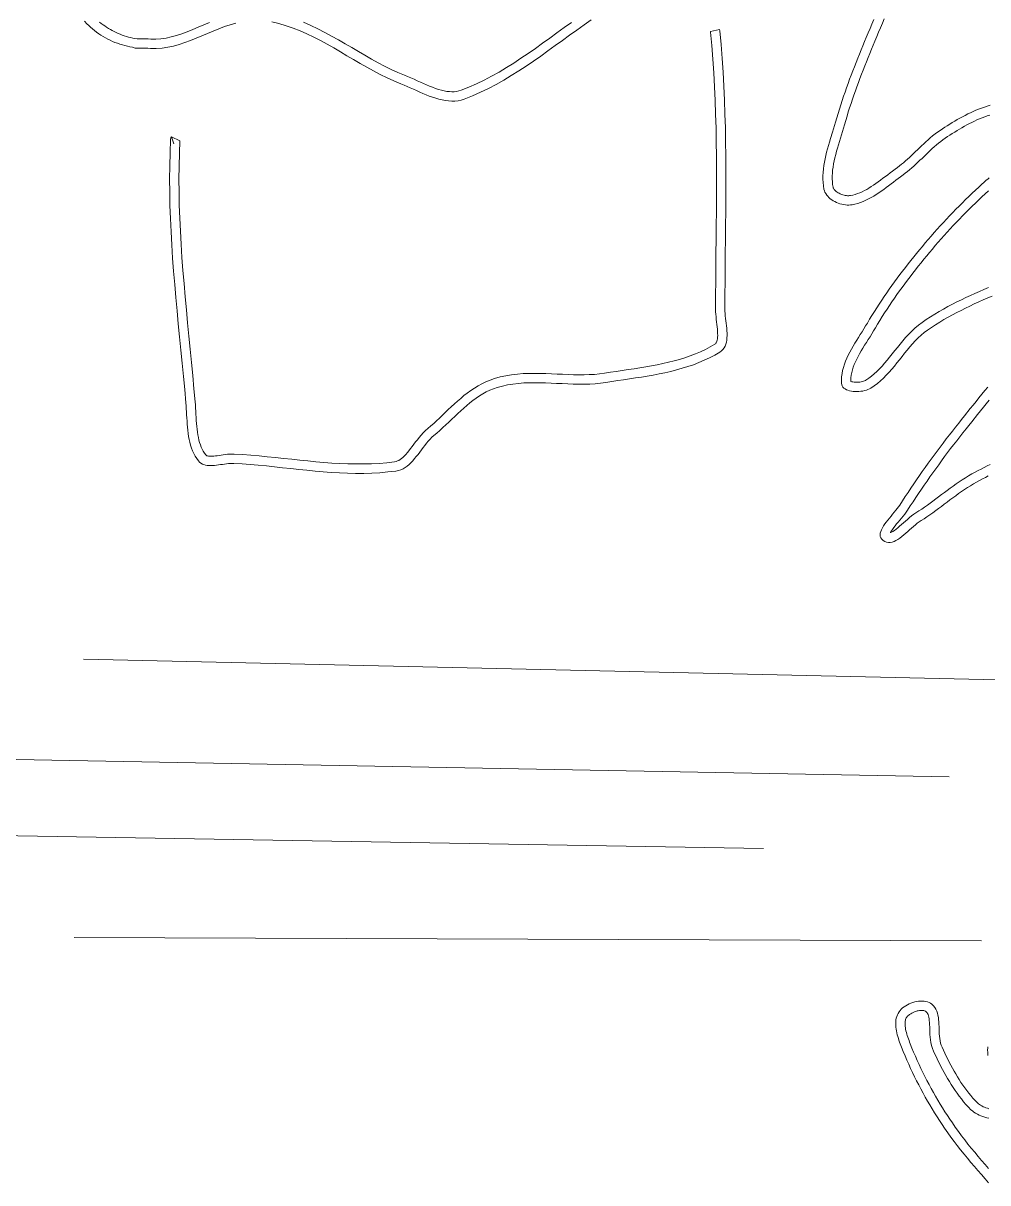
# Model space of a CAD drawing. Header units: inches. Extents: x -12 to 23, y -13.2 to 21.7.
# Drawn here: x -1.161 to 2.06, y 2.419 to 6.293 of the extents above; entities that cross this region are included whole.
import ezdxf

# ---------------------------------------------------------------- set-up
doc = ezdxf.new("R2010")
doc.units = ezdxf.units.IN
doc.header["$MEASUREMENT"] = 0
doc.layers.get('0').update_dxf_attribs({"lineweight": 0})

msp = doc.modelspace()

# ---------------------------------------------------------------- linework, layer by layer
at = {"color": 7, "linetype": 'Continuous', "lineweight": 0}
for p, q in [((-0.9596, 4.1687), (2.8433, 4.083)), ((-3.9179, 3.8838), (1.9308, 3.7761)), ((-3.9969, 3.6272), (1.3112, 3.5359)), ((2.0394, 3.2277), (-0.9908, 3.2393))]:
    msp.add_line(p, q, dxfattribs=at)
for points in [[(-0.9564, 6.3), (-0.9487, 6.2917), (-0.9427, 6.2856), (-0.9364, 6.2797), (-0.9299, 6.274), (-0.9232, 6.2685), (-0.9163, 6.2632), (-0.9092, 6.2581), (-0.9019, 6.2533), (-0.8944, 6.2487), (-0.8868, 6.2443), (-0.8791, 6.2401), (-0.8712, 6.2363), (-0.8632, 6.2326), (-0.8551, 6.2293), (-0.8469, 6.2262), (-0.8386, 6.2233), (-0.8303, 6.2208), (-0.8219, 6.2185), (-0.8135, 6.2166), (-0.8051, 6.2149), (-0.7966, 6.2136), (-0.7939, 6.212), (-0.7909, 6.2109), (-0.7877, 6.2102), (-0.7842, 6.2097), (-0.7803, 6.2095), (-0.776, 6.2095), (-0.7711, 6.2095), (-0.7656, 6.2096), (-0.7595, 6.2097), (-0.7527, 6.2097), (-0.7451, 6.2095), (-0.7366, 6.209), (-0.7171, 6.2086), (-0.6977, 6.21), (-0.6785, 6.2129), (-0.6594, 6.2171), (-0.6404, 6.2224), (-0.6214, 6.2287), (-0.6025, 6.2357), (-0.5836, 6.2432), (-0.5648, 6.2511), (-0.546, 6.2591), (-0.5272, 6.267), (-0.5084, 6.2746), (-0.4896, 6.2818), (-0.4707, 6.2883), (-0.4518, 6.2939)], [(-0.5391, 6.2959), (-0.5582, 6.2879), (-0.5769, 6.2799), (-0.5954, 6.2722), (-0.6137, 6.2649), (-0.6317, 6.2582), (-0.6495, 6.2523), (-0.667, 6.2474), (-0.6842, 6.2436), (-0.7012, 6.2411), (-0.7179, 6.2399), (-0.7354, 6.2402), (-0.7438, 6.2407), (-0.7522, 6.2409), (-0.7596, 6.241), (-0.7661, 6.2409), (-0.7716, 6.2408), (-0.7761, 6.2407), (-0.7794, 6.2408), (-0.7813, 6.2409), (-0.7884, 6.242), (-0.7956, 6.2434), (-0.8026, 6.245), (-0.8097, 6.2469), (-0.8167, 6.2489), (-0.8237, 6.2511), (-0.8306, 6.2536), (-0.8374, 6.2562), (-0.8442, 6.2591), (-0.8509, 6.2621), (-0.8575, 6.2653), (-0.864, 6.2687), (-0.8704, 6.2723), (-0.8767, 6.2761), (-0.8829, 6.28), (-0.8889, 6.2841), (-0.8948, 6.2883), (-0.9006, 6.2928), (-0.9062, 6.2973)], [(-0.3315, 6.2977), (-0.3073, 6.292), (-0.2834, 6.285), (-0.2599, 6.2769), (-0.2368, 6.2677), (-0.2139, 6.2576), (-0.1912, 6.2467), (-0.1687, 6.2351), (-0.1464, 6.223), (-0.1242, 6.2105), (-0.1021, 6.1977), (-0.08, 6.1847), (-0.0579, 6.1718), (-0.0358, 6.1589), (-0.0135, 6.1462), (0.0088, 6.1339), (0.0313, 6.1221), (0.0541, 6.1108), (0.077, 6.1003), (0.1003, 6.0907), (0.1105, 6.0865), (0.1208, 6.0821), (0.1312, 6.0775), (0.1416, 6.0728), (0.1522, 6.068), (0.1628, 6.0633), (0.1735, 6.0586), (0.1842, 6.0541), (0.195, 6.0499), (0.2058, 6.046), (0.2165, 6.0424), (0.2273, 6.0393), (0.238, 6.0368), (0.2487, 6.0348), (0.2594, 6.0336), (0.27, 6.033), (0.2806, 6.0333), (0.291, 6.0345), (0.3014, 6.0367), (0.3116, 6.0399), (0.339, 6.0507), (0.3658, 6.0625), (0.3921, 6.0752), (0.4181, 6.0888), (0.4436, 6.1032), (0.4688, 6.1182), (0.4937, 6.1339), (0.5184, 6.1501), (0.5428, 6.1667), (0.5671, 6.1837), (0.5912, 6.2009), (0.6153, 6.2183), (0.6393, 6.2357), (0.6634, 6.2531), (0.6875, 6.2705), (0.7117, 6.2877), (0.736, 6.3045)], [(0.6693, 6.2959), (0.6451, 6.2785), (0.621, 6.261), (0.597, 6.2436), (0.573, 6.2263), (0.5491, 6.2092), (0.5251, 6.1924), (0.501, 6.1761), (0.4768, 6.1602), (0.4525, 6.1449), (0.4279, 6.1302), (0.4031, 6.1163), (0.3781, 6.1031), (0.3527, 6.0908), (0.327, 6.0795), (0.3012, 6.0694), (0.2935, 6.067), (0.286, 6.0654), (0.2783, 6.0645), (0.2703, 6.0643), (0.262, 6.0647), (0.2534, 6.0657), (0.2445, 6.0674), (0.2352, 6.0696), (0.2257, 6.0723), (0.216, 6.0755), (0.2061, 6.0791), (0.196, 6.0831), (0.1858, 6.0874), (0.1755, 6.0919), (0.165, 6.0965), (0.1545, 6.1013), (0.1439, 6.1061), (0.1332, 6.1108), (0.1225, 6.1154), (0.1122, 6.1196), (0.0895, 6.129), (0.0675, 6.139), (0.0455, 6.1499), (0.0236, 6.1614), (0.0017, 6.1735), (-0.0202, 6.186), (-0.0421, 6.1987), (-0.0642, 6.2117), (-0.0864, 6.2247), (-0.1087, 6.2376), (-0.1313, 6.2503), (-0.1541, 6.2627), (-0.1773, 6.2746), (-0.2008, 6.2859), (-0.2247, 6.2965)], [(1.6794, 6.3052), (1.6731, 6.2904), (1.6668, 6.2755), (1.6606, 6.2607), (1.6544, 6.2458), (1.6486, 6.2319), (1.6428, 6.218), (1.6371, 6.2041), (1.6315, 6.1901), (1.6258, 6.1761), (1.6203, 6.1621), (1.6148, 6.1481), (1.6093, 6.1341), (1.604, 6.12), (1.5987, 6.1059), (1.5935, 6.0917), (1.5884, 6.0776), (1.5834, 6.0634), (1.5785, 6.0491), (1.5737, 6.0349), (1.5691, 6.0206), (1.5645, 6.0062), (1.5601, 5.9918), (1.5559, 5.9774), (1.5518, 5.9629), (1.5486, 5.9519), (1.5453, 5.9409), (1.5419, 5.9298), (1.535, 5.9076), (1.5316, 5.8964), (1.5283, 5.8852), (1.525, 5.8739), (1.522, 5.8627), (1.5192, 5.8514), (1.5166, 5.8401), (1.5143, 5.8288), (1.5125, 5.8175), (1.511, 5.8063), (1.5099, 5.795), (1.5094, 5.7837), (1.5093, 5.7725), (1.5099, 5.7612), (1.5111, 5.7501), (1.513, 5.7389), (1.5144, 5.7337), (1.5164, 5.7287), (1.519, 5.7239), (1.5221, 5.7194), (1.5257, 5.715), (1.5298, 5.7109), (1.5342, 5.7071), (1.539, 5.7036), (1.5441, 5.7003), (1.5495, 5.6973), (1.555, 5.6946), (1.5608, 5.6923), (1.5666, 5.6903), (1.5726, 5.6886), (1.5785, 5.6873), (1.5845, 5.6864), (1.5903, 5.6859), (1.5961, 5.6858), (1.6017, 5.6861), (1.6071, 5.6868), (1.6167, 5.6888), (1.6261, 5.6914), (1.6354, 5.6944), (1.6445, 5.698), (1.6534, 5.7019), (1.6622, 5.7062), (1.6709, 5.7109), (1.6795, 5.7158), (1.6879, 5.7211), (1.6963, 5.7266), (1.7046, 5.7323), (1.7128, 5.7381), (1.721, 5.7441), (1.729, 5.7501), (1.7371, 5.7562), (1.7451, 5.7624), (1.7531, 5.7685), (1.7611, 5.7745), (1.7691, 5.7805), (1.7771, 5.7863), (1.7846, 5.7918), (1.792, 5.7976), (1.7992, 5.8035), (1.8063, 5.8097), (1.8132, 5.8159), (1.8201, 5.8223), (1.8269, 5.8287), (1.8337, 5.8353), (1.8405, 5.8418), (1.8472, 5.8484), (1.8539, 5.8549), (1.8607, 5.8614), (1.8675, 5.8679), (1.8744, 5.8743), (1.8813, 5.8805), (1.8884, 5.8866), (1.8956, 5.8926), (1.9029, 5.8983), (1.9105, 5.9039), (1.9181, 5.9092), (1.9259, 5.9144), (1.9338, 5.9195), (1.9417, 5.9246), (1.9496, 5.9296), (1.9576, 5.9345), (1.9657, 5.9394), (1.9738, 5.9442), (1.982, 5.9488), (1.9903, 5.9534), (1.9986, 5.9578), (2.0069, 5.962), (2.0154, 5.9661), (2.0239, 5.97), (2.0325, 5.9738), (2.0411, 5.9773), (2.0499, 5.9806), (2.0586, 5.9837), (2.0675, 5.9866)], [(2.0682, 6.0193), (2.0584, 6.0165), (2.0487, 6.0133), (2.0391, 6.01), (2.0297, 6.0064), (2.0203, 6.0026), (2.0111, 5.9986), (2.002, 5.9944), (1.9931, 5.99), (1.9842, 5.9855), (1.9754, 5.9809), (1.9667, 5.9761), (1.9582, 5.9712), (1.9497, 5.9663), (1.9413, 5.9612), (1.9331, 5.9561), (1.9249, 5.9509), (1.9168, 5.9457), (1.9088, 5.9405), (1.9006, 5.9351), (1.8923, 5.9293), (1.884, 5.9232), (1.876, 5.9169), (1.8682, 5.9105), (1.8607, 5.904), (1.8533, 5.8974), (1.8461, 5.8907), (1.8391, 5.884), (1.8322, 5.8774), (1.8254, 5.8708), (1.8186, 5.8642), (1.812, 5.8577), (1.8054, 5.8513), (1.7988, 5.8451), (1.7922, 5.839), (1.7856, 5.8331), (1.779, 5.8274), (1.7724, 5.8219), (1.7657, 5.8167), (1.7586, 5.8115), (1.7506, 5.8056), (1.7424, 5.7995), (1.7342, 5.7934), (1.7262, 5.7872), (1.7182, 5.7811), (1.7102, 5.7751), (1.7024, 5.7692), (1.6945, 5.7634), (1.6867, 5.7579), (1.6789, 5.7525), (1.6711, 5.7474), (1.6634, 5.7426), (1.6557, 5.7381), (1.648, 5.734), (1.6403, 5.7302), (1.6326, 5.7269), (1.6249, 5.7239), (1.6172, 5.7213), (1.6094, 5.7192), (1.6018, 5.7176), (1.5988, 5.7172), (1.5956, 5.7171), (1.592, 5.7171), (1.5882, 5.7175), (1.5842, 5.7181), (1.5801, 5.719), (1.5759, 5.7202), (1.5718, 5.7216), (1.5677, 5.7232), (1.5638, 5.7251), (1.5602, 5.7271), (1.5568, 5.7293), (1.5538, 5.7315), (1.5511, 5.7338), (1.5489, 5.7361), (1.5471, 5.7382), (1.5457, 5.7402), (1.5447, 5.742), (1.5441, 5.7436), (1.5436, 5.7455), (1.5421, 5.7543), (1.5411, 5.7637), (1.5406, 5.7733), (1.5406, 5.7829), (1.5411, 5.7928), (1.542, 5.8028), (1.5434, 5.8129), (1.5451, 5.8232), (1.5472, 5.8336), (1.5496, 5.8441), (1.5522, 5.8548), (1.5551, 5.8655), (1.5582, 5.8764), (1.5615, 5.8873), (1.5649, 5.8984), (1.5718, 5.9206), (1.5752, 5.9319), (1.5786, 5.9432), (1.5818, 5.9543), (1.5859, 5.9687), (1.5901, 5.9828), (1.5944, 5.9969), (1.5988, 6.011), (1.6034, 6.0251), (1.6081, 6.0391), (1.6129, 6.0531), (1.6179, 6.0671), (1.6229, 6.0811), (1.628, 6.095), (1.6332, 6.109), (1.6385, 6.1229), (1.6439, 6.1368), (1.6494, 6.1507), (1.6549, 6.1646), (1.6604, 6.1784), (1.6661, 6.1923), (1.6717, 6.2061), (1.6775, 6.22), (1.6832, 6.2338), (1.6894, 6.2486), (1.6956, 6.2634), (1.7018, 6.2782), (1.7081, 6.2929), (1.7144, 6.3076)], [(-0.6585, 5.8906), (-0.6661, 5.9139), (-0.6378, 5.9004), (-0.6396, 5.8596), (-0.6408, 5.8162), (-0.6412, 5.7727), (-0.6409, 5.7292), (-0.64, 5.6857), (-0.6385, 5.6421), (-0.6365, 5.5984), (-0.634, 5.5548), (-0.6311, 5.5111), (-0.6278, 5.4673), (-0.6243, 5.4235), (-0.6204, 5.3797), (-0.6164, 5.3359), (-0.6122, 5.292), (-0.6079, 5.2481), (-0.6036, 5.2042), (-0.5993, 5.1603), (-0.5951, 5.1163), (-0.591, 5.0723), (-0.5871, 5.0282), (-0.5863, 5.0179), (-0.5856, 5.0074), (-0.585, 4.9971), (-0.5844, 4.9867), (-0.5838, 4.9765), (-0.5832, 4.9664), (-0.5824, 4.9563), (-0.5816, 4.9465), (-0.5806, 4.9368), (-0.5794, 4.9274), (-0.578, 4.9182), (-0.5764, 4.9093), (-0.5744, 4.9007), (-0.5722, 4.8925), (-0.5696, 4.8846), (-0.5667, 4.877), (-0.5635, 4.8699), (-0.5599, 4.8631), (-0.5559, 4.8567), (-0.5518, 4.851), (-0.5506, 4.8498), (-0.5499, 4.8492), (-0.549, 4.8487), (-0.5476, 4.8481), (-0.5456, 4.8475), (-0.5429, 4.847), (-0.5394, 4.8467), (-0.5352, 4.8466), (-0.5305, 4.8468), (-0.5252, 4.8472), (-0.5196, 4.8478), (-0.5135, 4.8486), (-0.5071, 4.8495), (-0.5005, 4.8505), (-0.4936, 4.8515), (-0.4865, 4.8524), (-0.4792, 4.8532), (-0.4716, 4.8538), (-0.4639, 4.8541), (-0.4564, 4.8539), (-0.4285, 4.8523), (-0.401, 4.8502), (-0.3735, 4.8478), (-0.3462, 4.8452), (-0.3189, 4.8424), (-0.2917, 4.8395), (-0.2645, 4.8366), (-0.2375, 4.8337), (-0.2106, 4.8309), (-0.1837, 4.8283), (-0.1569, 4.826), (-0.1303, 4.824), (-0.1037, 4.8224), (-0.0772, 4.8213), (-0.0509, 4.8208), (-0.0247, 4.8208), (0.0014, 4.8215), (0.0274, 4.8229), (0.0533, 4.8252), (0.0784, 4.8282), (0.0838, 4.8293), (0.0883, 4.8308), (0.0928, 4.8328), (0.0973, 4.8355), (0.102, 4.8388), (0.1068, 4.8428), (0.1117, 4.8475), (0.1167, 4.8528), (0.1218, 4.8587), (0.127, 4.8651), (0.1323, 4.872), (0.1378, 4.8792), (0.1433, 4.8866), (0.149, 4.8943), (0.155, 4.902), (0.1612, 4.9098), (0.1678, 4.9176), (0.1748, 4.9253), (0.1823, 4.9327), (0.1897, 4.9393), (0.1999, 4.9479), (0.2095, 4.9564), (0.2191, 4.9652), (0.2288, 4.9742), (0.2385, 4.9835), (0.2484, 4.9929), (0.2583, 5.0023), (0.2684, 5.0118), (0.2786, 5.0213), (0.289, 5.0307), (0.2997, 5.04), (0.3107, 5.0491), (0.3219, 5.0578), (0.3335, 5.0663), (0.3455, 5.0744), (0.3579, 5.082), (0.3708, 5.0891), (0.3841, 5.0955), (0.3979, 5.1012), (0.4123, 5.1062), (0.4315, 5.1115), (0.4508, 5.1157), (0.47, 5.1188), (0.4893, 5.1211), (0.5085, 5.1226), (0.5276, 5.1234), (0.5466, 5.1236), (0.5656, 5.1235), (0.5844, 5.123), (0.6031, 5.1222), (0.6217, 5.1214), (0.6401, 5.1205), (0.6583, 5.1198), (0.6764, 5.1191), (0.6943, 5.1188), (0.7119, 5.1188), (0.7293, 5.1193), (0.7465, 5.1202), (0.7634, 5.1218), (0.7805, 5.1241), (0.7998, 5.1271), (0.8195, 5.1301), (0.8392, 5.133), (0.8589, 5.136), (0.8786, 5.1389), (0.8982, 5.142), (0.9177, 5.1453), (0.937, 5.1487), (0.9562, 5.1524), (0.9752, 5.1563), (0.994, 5.1606), (1.0125, 5.1653), (1.0308, 5.1704), (1.0488, 5.1759), (1.0664, 5.182), (1.0837, 5.1886), (1.1006, 5.1958), (1.1171, 5.2036), (1.1333, 5.212), (1.1483, 5.2208), (1.1507, 5.2226), (1.1521, 5.224), (1.1533, 5.2256), (1.1545, 5.2278), (1.1556, 5.2307), (1.1566, 5.2344), (1.1574, 5.239), (1.1579, 5.2443), (1.1581, 5.2503), (1.158, 5.2569), (1.1576, 5.264), (1.157, 5.2714), (1.1562, 5.2792), (1.1553, 5.2872), (1.1544, 5.2955), (1.1534, 5.3039), (1.1525, 5.3124), (1.1517, 5.321), (1.1512, 5.3296), (1.151, 5.338), (1.1511, 5.385), (1.1514, 5.4316), (1.1518, 5.4782), (1.1522, 5.5248), (1.1527, 5.5713), (1.1532, 5.6179), (1.1536, 5.6644), (1.1539, 5.7109), (1.1541, 5.7573), (1.154, 5.8037), (1.1538, 5.8501), (1.1533, 5.8964), (1.1525, 5.9427), (1.1513, 5.9889), (1.1497, 6.0351), (1.1477, 6.0812), (1.1451, 6.1273), (1.1421, 6.1733), (1.1385, 6.2192), (1.1344, 6.2634), (1.1341, 6.2651), (1.1646, 6.2718), (1.1654, 6.2682), (1.1696, 6.2219), (1.1733, 6.1755), (1.1763, 6.1292), (1.1789, 6.0828), (1.1809, 6.0363), (1.1825, 5.9899), (1.1837, 5.9434), (1.1845, 5.8969), (1.185, 5.8504), (1.1853, 5.8038), (1.1853, 5.7573), (1.1851, 5.7107), (1.1848, 5.6641), (1.1844, 5.6176), (1.1839, 5.571), (1.1835, 5.5245), (1.183, 5.4779), (1.1826, 5.4314), (1.1824, 5.3848), (1.1823, 5.3383), (1.1825, 5.3309), (1.1829, 5.3233), (1.1836, 5.3154), (1.1845, 5.3073), (1.1854, 5.2991), (1.1864, 5.2908), (1.1873, 5.2825), (1.1882, 5.2742), (1.1888, 5.266), (1.1892, 5.2579), (1.1893, 5.25), (1.1891, 5.2423), (1.1883, 5.2348), (1.1871, 5.2277), (1.1853, 5.221), (1.1829, 5.2147), (1.1797, 5.2088), (1.1758, 5.2035), (1.1711, 5.1988), (1.1654, 5.1946), (1.1484, 5.1847), (1.1311, 5.1756), (1.1134, 5.1673), (1.0954, 5.1596), (1.077, 5.1526), (1.0585, 5.1462), (1.0396, 5.1404), (1.0206, 5.1351), (1.0013, 5.1302), (0.9819, 5.1258), (0.9624, 5.1217), (0.9427, 5.118), (0.923, 5.1145), (0.9032, 5.1112), (0.8834, 5.1081), (0.8636, 5.105), (0.8438, 5.1021), (0.8241, 5.0992), (0.8045, 5.0962), (0.785, 5.0932), (0.767, 5.0908), (0.7488, 5.0891), (0.7306, 5.088), (0.7123, 5.0876), (0.694, 5.0875), (0.6756, 5.0879), (0.6571, 5.0885), (0.6387, 5.0893), (0.6202, 5.0902), (0.6018, 5.091), (0.5834, 5.0917), (0.565, 5.0922), (0.5467, 5.0924), (0.5285, 5.0921), (0.5103, 5.0914), (0.4923, 5.09), (0.4744, 5.0879), (0.4566, 5.0849), (0.439, 5.0811), (0.4215, 5.0763), (0.409, 5.072), (0.3969, 5.067), (0.3851, 5.0613), (0.3736, 5.055), (0.3624, 5.0481), (0.3515, 5.0407), (0.3408, 5.0329), (0.3303, 5.0247), (0.3199, 5.0161), (0.3097, 5.0073), (0.2997, 4.9983), (0.2897, 4.989), (0.2798, 4.9797), (0.2699, 4.9703), (0.2601, 4.9609), (0.2503, 4.9515), (0.2404, 4.9422), (0.2304, 4.9332), (0.2204, 4.9243), (0.2102, 4.9157), (0.2036, 4.9099), (0.1973, 4.9036), (0.1913, 4.897), (0.1854, 4.89), (0.1796, 4.8828), (0.1739, 4.8754), (0.1684, 4.8679), (0.1628, 4.8604), (0.1572, 4.853), (0.1515, 4.8457), (0.1458, 4.8386), (0.1399, 4.8318), (0.1339, 4.8254), (0.1276, 4.8195), (0.1211, 4.814), (0.1143, 4.8092), (0.1071, 4.805), (0.0996, 4.8016), (0.0917, 4.799), (0.0834, 4.7973), (0.0565, 4.7941), (0.0297, 4.7918), (0.0027, 4.7903), (-0.0242, 4.7895), (-0.0512, 4.7895), (-0.0782, 4.7901), (-0.1053, 4.7912), (-0.1324, 4.7928), (-0.1595, 4.7949), (-0.1866, 4.7972), (-0.2137, 4.7998), (-0.2408, 4.8026), (-0.2679, 4.8055), (-0.295, 4.8084), (-0.3222, 4.8113), (-0.3493, 4.8141), (-0.3764, 4.8167), (-0.4035, 4.8191), (-0.4306, 4.8211), (-0.4576, 4.8227), (-0.4636, 4.8228), (-0.4699, 4.8226), (-0.4762, 4.8221), (-0.4827, 4.8214), (-0.4893, 4.8205), (-0.4959, 4.8196), (-0.5026, 4.8186), (-0.5093, 4.8176), (-0.5159, 4.8168), (-0.5224, 4.8161), (-0.5288, 4.8156), (-0.5351, 4.8154), (-0.5412, 4.8155), (-0.547, 4.816), (-0.5527, 4.817), (-0.558, 4.8186), (-0.563, 4.8207), (-0.5677, 4.8234), (-0.5721, 4.8269), (-0.576, 4.8312), (-0.5818, 4.8391), (-0.587, 4.8474), (-0.5916, 4.8561), (-0.5956, 4.865), (-0.5991, 4.8742), (-0.6022, 4.8836), (-0.6048, 4.8932), (-0.607, 4.903), (-0.6088, 4.913), (-0.6104, 4.9231), (-0.6117, 4.9333), (-0.6127, 4.9436), (-0.6136, 4.9539), (-0.6143, 4.9643), (-0.615, 4.9746), (-0.6156, 4.985), (-0.6161, 4.9953), (-0.6168, 5.0055), (-0.6174, 5.0156), (-0.6182, 5.0256), (-0.6221, 5.0694), (-0.6262, 5.1133), (-0.6304, 5.1572), (-0.6347, 5.2012), (-0.639, 5.2451), (-0.6433, 5.289), (-0.6475, 5.333), (-0.6515, 5.3769), (-0.6554, 5.4209), (-0.659, 5.4649), (-0.6623, 5.5089), (-0.6652, 5.5528), (-0.6677, 5.5968), (-0.6697, 5.6408), (-0.6712, 5.6848), (-0.6721, 5.7288), (-0.6724, 5.7728), (-0.672, 5.8167), (-0.6709, 5.8607), (-0.6689, 5.9047), (-0.668, 5.9102), (-0.6661, 5.9139)], [(2.0647, 5.7766), (2.0599, 5.7726), (2.0551, 5.7686), (2.0505, 5.7645), (2.0458, 5.7604), (2.0413, 5.7563), (2.0301, 5.746), (2.019, 5.7356), (2.0079, 5.7252), (1.997, 5.7146), (1.9861, 5.704), (1.9752, 5.6933), (1.9645, 5.6825), (1.9538, 5.6717), (1.9432, 5.6607), (1.9327, 5.6497), (1.9223, 5.6387), (1.9119, 5.6275), (1.9017, 5.6163), (1.8915, 5.605), (1.8813, 5.5936), (1.8713, 5.5822), (1.8613, 5.5707), (1.8515, 5.5592), (1.8417, 5.5475), (1.832, 5.5358), (1.8224, 5.5242), (1.813, 5.5126), (1.8036, 5.5008), (1.7943, 5.489), (1.785, 5.4772), (1.7759, 5.4653), (1.7668, 5.4533), (1.7578, 5.4413), (1.7488, 5.4292), (1.74, 5.417), (1.7313, 5.4047), (1.7227, 5.3924), (1.7142, 5.38), (1.7058, 5.3676), (1.6975, 5.3551), (1.6893, 5.3425), (1.6813, 5.3298), (1.6733, 5.317), (1.6656, 5.3042), (1.6579, 5.2913), (1.6523, 5.2818), (1.6464, 5.2723), (1.6405, 5.2628), (1.6344, 5.2532), (1.6283, 5.2436), (1.6223, 5.2339), (1.6163, 5.2242), (1.6105, 5.2144), (1.6048, 5.2045), (1.5994, 5.1946), (1.5943, 5.1846), (1.5896, 5.1745), (1.5853, 5.1643), (1.5814, 5.154), (1.5781, 5.1437), (1.5754, 5.1333), (1.5733, 5.1227), (1.5719, 5.1121), (1.5713, 5.1013), (1.5714, 5.0905), (1.5722, 5.0857), (1.5739, 5.0815), (1.5764, 5.0777), (1.5796, 5.0744), (1.5836, 5.0715), (1.5881, 5.069), (1.5932, 5.067), (1.5986, 5.0653), (1.6045, 5.0641), (1.6106, 5.0633), (1.6169, 5.0628), (1.6234, 5.0627), (1.6299, 5.063), (1.6363, 5.0636), (1.6426, 5.0645), (1.6487, 5.0658), (1.6546, 5.0674), (1.6601, 5.0693), (1.6651, 5.0715), (1.6696, 5.074), (1.6809, 5.0814), (1.6916, 5.0895), (1.7019, 5.0982), (1.7117, 5.1074), (1.7212, 5.117), (1.7304, 5.127), (1.7394, 5.1372), (1.7482, 5.1477), (1.7568, 5.1584), (1.7654, 5.1692), (1.7739, 5.18), (1.7825, 5.1908), (1.7912, 5.2015), (1.8, 5.212), (1.809, 5.2223), (1.8182, 5.2323), (1.8278, 5.2419), (1.8377, 5.2511), (1.848, 5.2598), (1.8588, 5.268), (1.8722, 5.2772), (1.8858, 5.2862), (1.8996, 5.2948), (1.9136, 5.3031), (1.9277, 5.3112), (1.942, 5.3191), (1.9564, 5.3267), (1.9709, 5.3341), (1.9855, 5.3413), (2.0003, 5.3484), (2.0151, 5.3553), (2.03, 5.3621), (2.0449, 5.3688), (2.0599, 5.3754), (2.0749, 5.3819)], [(2.0626, 5.4106), (2.0474, 5.404), (2.0323, 5.3974), (2.0171, 5.3906), (2.002, 5.3837), (1.9869, 5.3767), (1.9719, 5.3694), (1.9569, 5.362), (1.942, 5.3544), (1.9271, 5.3466), (1.9124, 5.3385), (1.8978, 5.3301), (1.8833, 5.3214), (1.8689, 5.3125), (1.8548, 5.3031), (1.8405, 5.2933), (1.8285, 5.2843), (1.817, 5.2746), (1.806, 5.2644), (1.7956, 5.2539), (1.7857, 5.2432), (1.7762, 5.2323), (1.767, 5.2214), (1.7581, 5.2104), (1.7494, 5.1994), (1.7409, 5.1886), (1.7324, 5.178), (1.724, 5.1676), (1.7156, 5.1575), (1.7072, 5.1478), (1.6986, 5.1386), (1.69, 5.1298), (1.6811, 5.1216), (1.6721, 5.114), (1.6628, 5.107), (1.6534, 5.1008), (1.6513, 5.0996), (1.6487, 5.0984), (1.6453, 5.0973), (1.6414, 5.0962), (1.6371, 5.0953), (1.6325, 5.0946), (1.6277, 5.0942), (1.623, 5.094), (1.6183, 5.094), (1.6139, 5.0944), (1.6098, 5.0949), (1.6063, 5.0956), (1.6035, 5.0965), (1.6026, 5.0968), (1.6025, 5.1006), (1.603, 5.1091), (1.6042, 5.1176), (1.6059, 5.1263), (1.6081, 5.135), (1.611, 5.1438), (1.6143, 5.1527), (1.6181, 5.1617), (1.6224, 5.1708), (1.6271, 5.18), (1.6321, 5.1893), (1.6374, 5.1986), (1.643, 5.208), (1.6488, 5.2174), (1.6548, 5.227), (1.6608, 5.2365), (1.6669, 5.2461), (1.673, 5.2559), (1.679, 5.2656), (1.6848, 5.2753), (1.6924, 5.2881), (1.7, 5.3007), (1.7077, 5.3132), (1.7156, 5.3256), (1.7236, 5.3379), (1.7317, 5.3502), (1.74, 5.3625), (1.7484, 5.3746), (1.7568, 5.3867), (1.7654, 5.3988), (1.7741, 5.4107), (1.7828, 5.4226), (1.7917, 5.4345), (1.8007, 5.4463), (1.8097, 5.458), (1.8188, 5.4697), (1.828, 5.4814), (1.8373, 5.4929), (1.8467, 5.5045), (1.8561, 5.5159), (1.8656, 5.5275), (1.8753, 5.5389), (1.885, 5.5503), (1.8949, 5.5617), (1.9047, 5.5729), (1.9147, 5.5841), (1.9248, 5.5953), (1.9349, 5.6063), (1.9451, 5.6173), (1.9554, 5.6282), (1.9658, 5.6391), (1.9762, 5.6498), (1.9867, 5.6605), (1.9973, 5.6712), (2.008, 5.6817), (2.0187, 5.6922), (2.0295, 5.7026), (2.0404, 5.7129), (2.0513, 5.7231), (2.0623, 5.7332)], [(2.0606, 5.0777), (2.0506, 5.0659), (2.0407, 5.054), (2.0308, 5.042), (2.0211, 5.0299), (2.0114, 5.0178), (2.0017, 5.0057), (1.9825, 4.9815), (1.9728, 4.9694), (1.9632, 4.9573), (1.9526, 4.9442), (1.9422, 4.9309), (1.9318, 4.9177), (1.9215, 4.9043), (1.9112, 4.8909), (1.901, 4.8775), (1.8909, 4.8639), (1.8809, 4.8504), (1.871, 4.8368), (1.8611, 4.8231), (1.8513, 4.8094), (1.8415, 4.7956), (1.8318, 4.7818), (1.8222, 4.7679), (1.8127, 4.754), (1.8032, 4.74), (1.7939, 4.726), (1.7845, 4.7119), (1.7753, 4.6978), (1.7661, 4.6836), (1.7623, 4.678), (1.7579, 4.6721), (1.753, 4.666), (1.7479, 4.6597), (1.7425, 4.6533), (1.737, 4.6468), (1.7315, 4.6402), (1.7262, 4.6336), (1.721, 4.627), (1.7162, 4.6204), (1.7118, 4.6139), (1.708, 4.6076), (1.7049, 4.6013), (1.7025, 4.5953), (1.7009, 4.5895), (1.7004, 4.584), (1.701, 4.5788), (1.7028, 4.5739), (1.7059, 4.5694), (1.7104, 4.5653), (1.7162, 4.5618), (1.7222, 4.5596), (1.7283, 4.5587), (1.7344, 4.5589), (1.7407, 4.5602), (1.7471, 4.5624), (1.7535, 4.5654), (1.76, 4.5691), (1.7665, 4.5735), (1.773, 4.5784), (1.7796, 4.5836), (1.7861, 4.5892), (1.7927, 4.5949), (1.7992, 4.6007), (1.8057, 4.6065), (1.8121, 4.6122), (1.8185, 4.6176), (1.8248, 4.6227), (1.831, 4.6274), (1.8372, 4.6315), (1.8472, 4.6378), (1.8571, 4.6444), (1.8669, 4.6511), (1.8766, 4.658), (1.8862, 4.665), (1.8958, 4.672), (1.9054, 4.6791), (1.9149, 4.6863), (1.9244, 4.6934), (1.9339, 4.7006), (1.9435, 4.7077), (1.953, 4.7148), (1.9627, 4.7217), (1.9724, 4.7286), (1.9821, 4.7353), (1.992, 4.7419), (2.002, 4.7483), (2.0121, 4.7544), (2.0224, 4.7604), (2.0328, 4.766), (2.0425, 4.7711), (2.0522, 4.7762), (2.062, 4.7813)], [(2.0679, 4.8192), (2.0577, 4.8142), (2.0477, 4.8091), (2.0378, 4.8039), (2.0279, 4.7988), (2.018, 4.7936), (2.0071, 4.7876), (1.9962, 4.7813), (1.9855, 4.7748), (1.975, 4.7681), (1.9646, 4.7612), (1.9545, 4.7542), (1.9445, 4.7471), (1.9346, 4.74), (1.9249, 4.7328), (1.9152, 4.7256), (1.9056, 4.7184), (1.8961, 4.7113), (1.8866, 4.7041), (1.8772, 4.6971), (1.8678, 4.6902), (1.8584, 4.6834), (1.849, 4.6768), (1.8396, 4.6703), (1.8302, 4.6641), (1.8201, 4.6576), (1.813, 4.6529), (1.8057, 4.6474), (1.7986, 4.6417), (1.7917, 4.6358), (1.785, 4.6299), (1.7784, 4.6241), (1.772, 4.6183), (1.7657, 4.6128), (1.7597, 4.6077), (1.7539, 4.6031), (1.7485, 4.599), (1.7434, 4.5957), (1.739, 4.5931), (1.7353, 4.5914), (1.7348, 4.5912), (1.7354, 4.5924), (1.7382, 4.5971), (1.7418, 4.6024), (1.746, 4.6081), (1.7506, 4.6142), (1.7557, 4.6204), (1.761, 4.6268), (1.7664, 4.6332), (1.7719, 4.6398), (1.7774, 4.6464), (1.7826, 4.6531), (1.7877, 4.6598), (1.7921, 4.6663), (1.8015, 4.6807), (1.8106, 4.6947), (1.8199, 4.7086), (1.8292, 4.7225), (1.8385, 4.7364), (1.848, 4.7502), (1.8575, 4.7639), (1.8671, 4.7776), (1.8767, 4.7912), (1.8864, 4.8048), (1.8962, 4.8184), (1.9061, 4.8319), (1.916, 4.8453), (1.926, 4.8587), (1.9361, 4.872), (1.9462, 4.8853), (1.9565, 4.8985), (1.9667, 4.9116), (1.9771, 4.9247), (1.9876, 4.9378), (1.9972, 4.9499), (2.0069, 4.962), (2.0262, 4.9863), (2.0358, 4.9983), (2.0454, 5.0103), (2.055, 5.0223), (2.0647, 5.0341)], [(2.0639, 2.6669), (2.059, 2.6683), (2.0541, 2.6699), (2.0493, 2.6717), (2.0447, 2.6738), (2.0402, 2.6761), (2.036, 2.6785), (2.0322, 2.681), (2.0288, 2.6836), (2.0258, 2.6863), (2.0182, 2.6942), (2.0107, 2.7023), (2.0035, 2.7106), (1.9965, 2.7192), (1.9897, 2.7279), (1.9832, 2.7367), (1.9768, 2.7458), (1.9706, 2.755), (1.9646, 2.7643), (1.9587, 2.7737), (1.953, 2.7833), (1.9475, 2.7929), (1.9421, 2.8027), (1.9368, 2.8125), (1.9317, 2.8223), (1.9266, 2.8323), (1.9217, 2.8422), (1.9169, 2.8522), (1.9121, 2.8622), (1.9075, 2.8722), (1.9047, 2.8791), (1.9025, 2.8863), (1.9009, 2.8937), (1.8997, 2.9013), (1.8988, 2.9091), (1.8983, 2.9171), (1.8979, 2.9251), (1.8976, 2.9331), (1.8974, 2.9411), (1.8971, 2.9491), (1.8967, 2.957), (1.896, 2.9647), (1.8951, 2.9722), (1.8938, 2.9795), (1.8921, 2.9866), (1.8898, 2.9933), (1.8869, 2.9996), (1.8833, 3.0055), (1.8789, 3.011), (1.8737, 3.0159), (1.8691, 3.0192), (1.8641, 3.0219), (1.8588, 3.0239), (1.8532, 3.0254), (1.8473, 3.0264), (1.8412, 3.0268), (1.835, 3.0267), (1.8287, 3.0262), (1.8223, 3.0252), (1.816, 3.0237), (1.8097, 3.0219), (1.8035, 3.0197), (1.7974, 3.0171), (1.7916, 3.0141), (1.786, 3.0109), (1.7807, 3.0073), (1.7758, 3.0035), (1.7713, 2.9994), (1.7673, 2.9951), (1.7638, 2.9906), (1.7607, 2.9856), (1.7581, 2.9804), (1.7561, 2.975), (1.7545, 2.9694), (1.7535, 2.9636), (1.7528, 2.9577), (1.7526, 2.9517), (1.7528, 2.9456), (1.7532, 2.9394), (1.754, 2.9331), (1.7551, 2.9268), (1.7565, 2.9205), (1.758, 2.9142), (1.7597, 2.9079), (1.7616, 2.9017), (1.7636, 2.8956), (1.7657, 2.8895), (1.7679, 2.8836), (1.7701, 2.8778), (1.7722, 2.8722), (1.7779, 2.858), (1.7838, 2.8438), (1.7898, 2.8297), (1.796, 2.8157), (1.8023, 2.8017), (1.8089, 2.7879), (1.8156, 2.774), (1.8224, 2.7603), (1.8294, 2.7466), (1.8366, 2.733), (1.8439, 2.7195), (1.8513, 2.7061), (1.8589, 2.6927), (1.8667, 2.6795), (1.8746, 2.6663), (1.8826, 2.6532), (1.8907, 2.6402), (1.899, 2.6273), (1.9074, 2.6145), (1.9159, 2.6017), (1.9262, 2.5869), (1.9367, 2.5723), (1.9474, 2.5579), (1.9584, 2.5436), (1.9695, 2.5294), (1.9809, 2.5154), (1.9923, 2.5015), (2.0039, 2.4877), (2.0156, 2.474), (2.0274, 2.4603), (2.0392, 2.4467), (2.0511, 2.4331), (2.0629, 2.4195)], [(2.0628, 2.4672), (2.0511, 2.4808), (2.0394, 2.4943), (2.0278, 2.5079), (2.0164, 2.5215), (2.0051, 2.5352), (1.994, 2.549), (1.983, 2.5628), (1.9724, 2.5767), (1.9619, 2.5907), (1.9517, 2.6049), (1.9418, 2.6193), (1.9335, 2.6317), (1.9252, 2.6443), (1.9171, 2.6569), (1.9092, 2.6697), (1.9013, 2.6825), (1.8936, 2.6954), (1.886, 2.7084), (1.8786, 2.7214), (1.8713, 2.7345), (1.8641, 2.7478), (1.8571, 2.761), (1.8503, 2.7744), (1.8436, 2.7878), (1.8371, 2.8013), (1.8307, 2.8149), (1.8245, 2.8285), (1.8184, 2.8422), (1.8126, 2.8559), (1.8069, 2.8698), (1.8013, 2.8837), (1.7992, 2.889), (1.7972, 2.8945), (1.7952, 2.9), (1.7932, 2.9056), (1.7914, 2.9111), (1.7898, 2.9166), (1.7883, 2.9221), (1.7869, 2.9274), (1.7858, 2.9327), (1.785, 2.9377), (1.7843, 2.9426), (1.784, 2.9472), (1.7839, 2.9515), (1.784, 2.9555), (1.7844, 2.9591), (1.785, 2.9624), (1.7858, 2.9653), (1.7868, 2.968), (1.788, 2.9703), (1.7894, 2.9726), (1.7911, 2.9747), (1.7933, 2.9771), (1.796, 2.9795), (1.7991, 2.982), (1.8027, 2.9844), (1.8065, 2.9866), (1.8106, 2.9887), (1.8149, 2.9906), (1.8194, 2.9922), (1.8238, 2.9935), (1.8282, 2.9945), (1.8325, 2.9951), (1.8366, 2.9955), (1.8403, 2.9955), (1.8437, 2.9953), (1.8466, 2.9948), (1.8491, 2.9942), (1.8511, 2.9934), (1.8526, 2.9926), (1.8537, 2.9918), (1.8559, 2.9898), (1.8576, 2.9875), (1.8592, 2.9849), (1.8607, 2.9817), (1.8621, 2.9777), (1.8632, 2.973), (1.8642, 2.9676), (1.8649, 2.9615), (1.8655, 2.9549), (1.8659, 2.9477), (1.8661, 2.9401), (1.8664, 2.9321), (1.8667, 2.9238), (1.8671, 2.9152), (1.8677, 2.9063), (1.8687, 2.8972), (1.8702, 2.8879), (1.8723, 2.8784), (1.8752, 2.8687), (1.8788, 2.8598), (1.8838, 2.8489), (1.8887, 2.8387), (1.8936, 2.8285), (1.8987, 2.8183), (1.9039, 2.8081), (1.9092, 2.7978), (1.9146, 2.7877), (1.9203, 2.7775), (1.9261, 2.7675), (1.932, 2.7575), (1.9382, 2.7476), (1.9445, 2.7377), (1.9511, 2.728), (1.9578, 2.7184), (1.9649, 2.709), (1.9721, 2.6996), (1.9796, 2.6905), (1.9874, 2.6815), (1.9954, 2.6727), (2.0041, 2.6638), (2.0088, 2.6595), (2.0141, 2.6555), (2.0196, 2.6518), (2.0254, 2.6485), (2.0313, 2.6456), (2.0374, 2.6429), (2.0436, 2.6405), (2.05, 2.6384), (2.0565, 2.6366), (2.0632, 2.6351)], [(2.0604, 2.8739), (2.0599, 2.8688), (2.0596, 2.8638), (2.0598, 2.8543), (2.0607, 2.8448)]]:
    msp.add_lwpolyline(points, dxfattribs=at)

doc.saveas('drawing.dxf')
